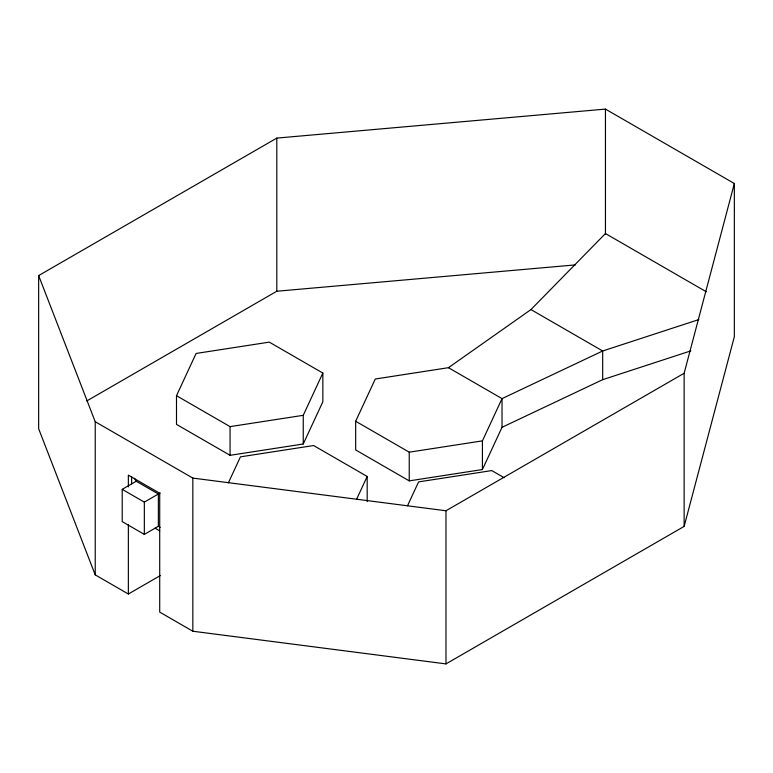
<?xml version="1.0" encoding="UTF-8"?>
<svg xmlns="http://www.w3.org/2000/svg" width="773" height="773" viewBox="0 0 773 773"><rect width="100%" height="100%" fill="white"/><g stroke="black" fill="none" stroke-linecap="round" stroke-linejoin="round"><path stroke-width="1.16" d="M128.357 486.893L128.357 475.153L159.711 493.251L159.711 612.11L192.835 631.232L445.982 663.901L684.134 526.403L684.134 373.262L734.35 183.52L605.452 109.099L276.802 138.096L38.65 275.584L38.65 428.735L95.234 574.88L128.357 594.012L160.32 575.556M684.134 526.403L734.35 336.661L734.35 183.52M176.495 395.699L196.1 353.454L269.284 342.13L322.853 373.059L322.853 401.747L303.248 444.002L230.064 455.316L176.495 424.387L176.495 395.699L230.064 426.628L303.248 415.314L322.853 373.059M228.364 482.854L240.432 456.853L313.616 445.538L367.185 476.468L367.185 501.561M448.456 367.687L502.025 398.617L502.025 427.305L482.42 469.549L409.236 480.874L355.667 449.944L355.667 421.256L375.272 379.012L448.456 367.687L530.954 309.577L605.452 233.552L706.28 291.769M356.624 499.213L367.185 476.468M407.526 505.735L418.589 481.898L491.763 470.583L504.131 477.714M482.42 469.549L482.42 440.871L502.025 398.617L602.679 350.981L698.86 319.568M86.702 400.994L276.802 291.237L575.46 264.888M122.211 489.348L136.241 481.25L158.368 494.024L158.368 526.287L144.338 534.394L122.211 521.62L122.211 489.348L144.338 502.121L160.214 492.952M38.65 275.584L95.234 421.739L192.835 478.091L445.982 510.76L684.134 373.262M502.025 427.305L602.679 379.669L690.84 350.874M355.667 421.256L409.236 452.186L482.42 440.871M530.954 309.577L602.679 350.981L602.679 379.669M158.368 526.287L160.214 527.36M155.093 528.181L159.711 530.838M134.512 478.255L136.241 481.25M605.452 109.099L605.452 234.509M445.982 510.76L445.982 663.901M409.236 452.186L409.236 480.874M303.248 415.314L303.248 444.002M276.802 138.096L276.802 291.237M230.064 426.628L230.064 455.316M192.835 478.091L192.835 631.232M144.338 502.121L144.338 534.394M131.632 476.786L131.632 483.83M128.357 524.693L128.357 594.012M95.234 421.739L95.234 574.88"/></g></svg>
